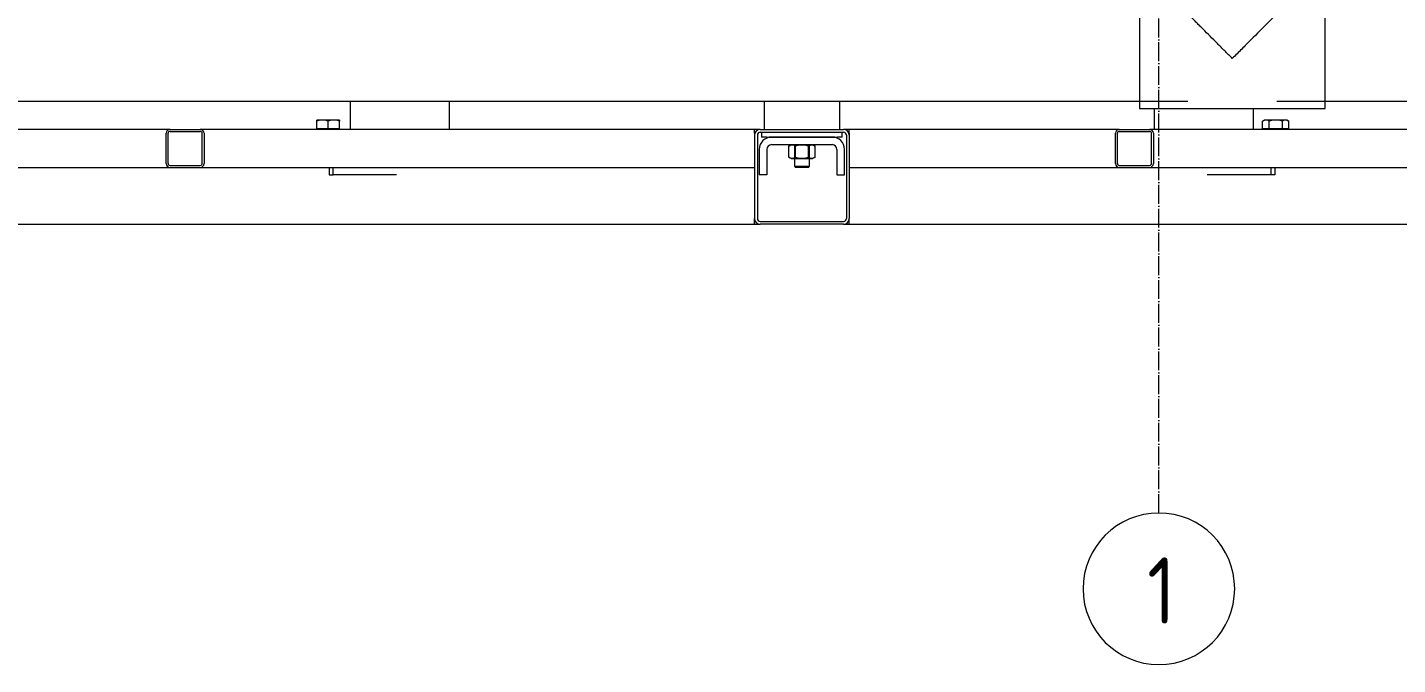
# Model space of a CAD drawing. Header units: millimetres. Extents: x -3824 to 3958, y -576 to 3647.
# Drawn here: x -534 to 912, y -465 to 208 of the extents above; entities that cross this region are included whole.
import ezdxf

# ---------------------------------------------------------------- set-up
doc = ezdxf.new("R2010")
doc.units = ezdxf.units.MM
doc.linetypes.add('ADSK_Линия сетки', pattern=[25, 20, -2.5, 0, -2.5])
for name, color, linetype, lineweight in [('A-_FLORLEVL_E', 7, 'Continuous', 9), ('A_--------_E-', 8, 'Continuous', 9), ('M-_EQPT----_E', 7, 'Continuous', 9), ('M-_WATR----_E', 5, 'Continuous', 9), ('S-_ANOTGRID_E', 7, 'Continuous', 9), ('S-_STRL----_A', 7, 'Continuous', 9)]:
    doc.layers.add(name, color=color, linetype=linetype, lineweight=lineweight)
doc.styles.add('GOST Common', font='GOST_Common.ttf', dxfattribs={"width": 0.9, "height": 70})

# ---------------------------------------------------------------- blocks, each defined once
blk = doc.blocks.new('PNS-0100 MAIN FRAME - ASY PNS-0100 MAIN FRAME_iam-651195-Разрез 2')
at = {"layer": 'A_--------_E-'}
for p, q in [((-383.8, 100), (-1166.8, 100)), ((233.2, 100), (-351.8, 100)), ((239.2, 100), (233.2, 100)), ((233.2, 96), (233.2, 100)), ((233.2, 96), (233.2, 94)), ((333.2, 100), (327.2, 100)), ((618.2, 100), (333.2, 100)), ((333.2, 96), (333.2, 100)), ((333.2, 96), (333.2, 94)), ((1733.2, 100), (650.2, 100)), ((-1166.8, 60), (-383.8, 60)), ((-351.8, 60), (233.2, 60)), ((333.2, 60), (618.2, 60)), ((650.2, 60), (1733.2, 60)), ((233.2, 0), (233.2, 6)), ((333.2, 0), (333.2, 6)), ((333.2, 0), (1733.2, 0)), ((-1166.8, 0), (233.2, 0)), ((233.2, 0), (239.2, 0)), ((327.2, 0), (333.2, 0))]:
    blk.add_line(p, q, dxfattribs=at)
at = {"layer": 'S-_STRL----_A'}
for p, q in [((-387.8, 64), (-387.8, 96)), ((-385.8, 64), (-385.8, 96)), ((-383.8, 100), (-351.8, 100)), ((-383.8, 98), (-351.8, 98)), ((-349.8, 64), (-349.8, 96)), ((-347.8, 96), (-347.8, 64)), ((233.2, 94), (233.2, 6)), ((236.2, 94), (236.2, 6)), ((239.2, 100), (327.2, 100)), ((239.2, 97), (327.2, 97)), ((330.2, 94), (330.2, 6)), ((333.2, 94), (333.2, 6)), ((614.2, 64), (614.2, 96)), ((616.2, 64), (616.2, 96)), ((618.2, 100), (650.2, 100)), ((618.2, 98), (650.2, 98)), ((652.2, 64), (652.2, 96)), ((654.2, 96), (654.2, 64)), ((-383.8, 62), (-351.8, 62)), ((-383.8, 60), (-351.8, 60)), ((618.2, 62), (650.2, 62)), ((618.2, 60), (650.2, 60)), ((239.2, 3), (327.2, 3)), ((327.2, 0), (239.2, 0))]:
    blk.add_line(p, q, dxfattribs=at)
for centre, radius, start, end in [((-383.8, 96), 4, 90, 180), ((-383.8, 96), 2, 90, 180), ((-351.8, 96), 4, 0, 90), ((-351.8, 96), 2, 0, 90), ((239.2, 94), 6, 90, 180), ((239.2, 94), 3, 90, 180), ((327.2, 94), 6, 0, 90), ((327.2, 94), 3, 0, 90), ((618.2, 96), 4, 90, 180), ((618.2, 96), 2, 90, 180), ((650.2, 96), 4, 0, 90), ((650.2, 96), 2, 0, 90), ((-383.8, 64), 4, 180, 270), ((-383.8, 64), 2, 180, 270), ((-351.8, 64), 2, 270, 360), ((-351.8, 64), 4, 270, 360), ((618.2, 64), 4, 180, 270), ((618.2, 64), 2, 180, 270), ((650.2, 64), 2, 270, 360), ((650.2, 64), 4, 270, 360), ((239.2, 6), 6, 180, 270), ((239.2, 6), 3, 180, 270), ((327.2, 6), 3, 270, 360), ((327.2, 6), 6, 270, 0)]:
    blk.add_arc(centre, radius, start, end, dxfattribs=at)
blk = doc.blocks.new('PNS-0100 MAIN FRAME - Standard-550811-Разрез 2')
blk.add_blockref('PNS-0100 MAIN FRAME - ASY PNS-0100 MAIN FRAME_iam-651195-Разрез 2', (0, 0))
blk = doc.blocks.new('PNS-Filter column D1200 _180 Left feed 90-50_ - ASY PNS-Filter column D1200_iam-905011-Разрез 2')
at = {"layer": 'A_--------_E-'}
for p, q in [((-193.6, 130), (-193.6, 100)), ((-88.7, 100), (-88.7, 130)), ((243.2, 130), (243.2, 100)), ((323.2, 100), (323.2, 130)), ((655.1, 122), (655.1, 100)), ((760, 100), (760, 122)), ((-228.4, 110), (-228.9, 110)), ((-222.9, 110), (-228.9, 110)), ((-228.9, 100.8), (-228.9, 108.9)), ((-222.9, 110), (-225.8, 110)), ((-220.4, 110), (-222.9, 110)), ((-210.9, 110), (-222.9, 110)), ((-216.9, 100.8), (-216.9, 108.9)), ((-210.9, 110), (-213.4, 110)), ((-208.1, 110), (-210.9, 110)), ((-204.9, 110), (-210.9, 110)), ((-204.9, 110), (-205.5, 110)), ((-204.9, 100.8), (-204.9, 108.9)), ((769.5, 108.9), (771.3, 110)), ((769.5, 100.8), (769.5, 108.9)), ((772.9, 110), (771.3, 110)), ((772.9, 110), (771.6, 110)), ((783.3, 110), (772.9, 110)), ((775.2, 110), (772.9, 110)), ((776.4, 100.8), (776.4, 108.9)), ((783.3, 110), (780.6, 110)), ((793.7, 110), (783.3, 110)), ((786, 110), (783.3, 110)), ((790.3, 100.8), (790.3, 108.9)), ((793.7, 110), (791.5, 110)), ((795.3, 110), (793.7, 110)), ((795.1, 110), (793.7, 110)), ((795.3, 110), (797.2, 108.9)), ((797.2, 100.8), (797.2, 108.9)), ((-216.9, 100.8), (-228.9, 100.8)), ((-228.2, 100.8), (-228.2, 100)), ((-204.9, 100.8), (-216.9, 100.8)), ((-205.7, 100), (-205.7, 100.8)), ((240.7, 97), (240.7, 92)), ((245.7, 92), (240.7, 92)), ((245.7, 92), (320.7, 92)), ((315.2, 92), (251.2, 92)), ((325.7, 92), (320.7, 92)), ((325.7, 92), (325.7, 97)), ((776.4, 100.8), (769.5, 100.8)), ((772.1, 100.8), (772.1, 100)), ((790.3, 100.8), (776.4, 100.8)), ((797.2, 100.8), (790.3, 100.8)), ((794.6, 100), (794.6, 100.8)), ((238.2, 79), (238.2, 52)), ((246.2, 79), (246.2, 52)), ((251.2, 84), (315.2, 84)), ((269.4, 82.5), (272, 84)), ((269.4, 70.7), (269.4, 82.5)), ((275.2, 84), (275.2, 61.2)), ((276.3, 70.7), (276.3, 82.5)), ((290.1, 70.7), (290.1, 82.5)), ((291.2, 61.2), (291.2, 84)), ((294.5, 84), (297.1, 82.5)), ((297.1, 70.7), (297.1, 82.5)), ((320.2, 79), (320.2, 52)), ((328.2, 52), (328.2, 79)), ((-215.7, 60), (-215.7, 52)), ((-211.7, 52), (-211.7, 60)), ((272, 69.2), (269.4, 70.7)), ((272, 69.2), (294.5, 69.2)), ((275.2, 61.2), (276.4, 60)), ((275.2, 61.2), (279.2, 61.2)), ((279.8, 60), (276.4, 60)), ((279.2, 61.2), (291.2, 61.2)), ((290, 60), (279.8, 60)), ((290, 60), (291.2, 61.2)), ((297.1, 70.7), (294.5, 69.2)), ((778.2, 60), (778.2, 52)), ((782.2, 60), (782.2, 52)), ((-215.7, 52), (-211.7, 52)), ((-144.6, 52), (-211.7, 52)), ((246.2, 52), (238.2, 52)), ((320.2, 52), (328.2, 52)), ((778.2, 52), (711, 52)), ((782.2, 52), (778.2, 52))]:
    blk.add_line(p, q, dxfattribs=at)
for centre, radius, start, end in [((251.2, 79), 13, 90, 180), ((315.2, 79), 13, 360, 90), ((251.2, 79), 5, 90, 180), ((315.2, 79), 5, 360, 90)]:
    blk.add_arc(centre, radius, start, end, dxfattribs=at)
for points in [[(-228.9, 110), (-228.9, 110), (-228.9, 109.9), (-228.9, 109.7), (-228.9, 109.5)], [(-222.9, 110), (-223.6, 110), (-224.8, 109.9), (-226.8, 109.6), (-228.2, 109.2), (-228.9, 108.9)], [(-228.9, 108.9), (-228.9, 109.2), (-228.9, 109.6), (-228.9, 109.9), (-228.9, 110), (-228.9, 110)], [(-216.9, 108.9), (-217.6, 109.2), (-219.1, 109.6), (-221, 109.9), (-222.3, 110), (-222.9, 110)], [(-210.9, 110), (-211.6, 110), (-212.8, 109.9), (-214.8, 109.6), (-216.2, 109.2), (-216.9, 108.9)], [(-204.9, 108.9), (-205.6, 109.2), (-207.1, 109.6), (-209, 109.9), (-210.3, 110), (-210.9, 110)], [(-204.9, 109.5), (-204.9, 109.7), (-204.9, 109.9), (-204.9, 110), (-204.9, 110)], [(-204.9, 110), (-204.9, 110), (-204.9, 109.9), (-204.9, 109.6), (-204.9, 109.2), (-204.9, 108.9)], [(772.9, 110), (772.6, 110), (771.8, 109.9), (770.7, 109.6), (769.9, 109.2), (769.5, 108.9)], [(776.4, 108.9), (776, 109.2), (775.2, 109.6), (774.1, 109.9), (773.3, 110), (772.9, 110)], [(783.3, 110), (782.6, 110), (781.1, 109.9), (778.9, 109.6), (777.3, 109.2), (776.4, 108.9)], [(790.3, 108.9), (789.4, 109.2), (787.8, 109.6), (785.6, 109.9), (784.1, 110), (783.3, 110)], [(793.7, 110), (793.4, 110), (792.6, 109.9), (791.5, 109.6), (790.7, 109.2), (790.3, 108.9)], [(797.2, 108.9), (796.8, 109.2), (796, 109.6), (794.8, 109.9), (794.1, 110), (793.7, 110)]]:
    blk.add_open_spline(points, degree=3, dxfattribs=at)
for points, knots in [([(276.3, 82.5), (275.8, 82.7), (275, 83.2), (273.5, 83.6), (271.8, 83.6), (270.2, 83), (269.4, 82.5)], [0, 0, 0, 0, 0.166667, 0.333333, 0.666667, 1, 1, 1, 1]), ([(290.1, 82.5), (289.3, 82.7), (287.6, 83.2), (284.6, 83.6), (281.1, 83.6), (278, 83), (276.3, 82.5)], [0, 0, 0, 0, 0.166667, 0.333333, 0.666667, 1, 1, 1, 1]), ([(297.1, 82.5), (296.7, 82.7), (296, 83.1), (294.7, 83.5), (292.9, 83.7), (291.3, 83.1), (290.1, 82.5)], [0, 0, 0, 0, 0.142857, 0.285714, 0.571429, 1, 1, 1, 1]), ([(269.4, 70.7), (269.7, 70.5), (270.5, 70.1), (271.8, 69.7), (273.6, 69.5), (275.2, 70.1), (276.3, 70.7)], [0, 0, 0, 0, 0.142857, 0.285714, 0.571429, 1, 1, 1, 1]), ([(276.3, 70.7), (277.2, 70.5), (278.8, 70), (281.8, 69.6), (285.3, 69.6), (288.4, 70.2), (290.1, 70.7)], [0, 0, 0, 0, 0.166667, 0.333333, 0.666667, 1, 1, 1, 1]), ([(290.1, 70.7), (290.6, 70.5), (291.4, 70), (292.9, 69.6), (294.6, 69.6), (296.2, 70.2), (297.1, 70.7)], [0, 0, 0, 0, 0.166667, 0.333333, 0.666667, 1, 1, 1, 1])]:
    blk.add_open_spline(points, degree=3, knots=knots, dxfattribs=at)
blk = doc.blocks.new('PNS-Filter column D1200 _180 Left feed 90-50_ - Standard-894632-Разрез 2')
blk.add_blockref('PNS-Filter column D1200 _180 Left feed 90-50_ - ASY PNS-Filter column D1200_iam-905011-Разрез 2', (0, 0))
blk = doc.blocks.new('COMER_TE40_U-PVC тройник равнопроходный - DN16 - DN315 _Grey_-566867-Разрез 2')
at = {"layer": 'M-_WATR----_E', "color": 33, "lineweight": 20}
for p, q in [((684.5, 273), (684.5, 228)), ((790.5, 273), (684.5, 273)), ((790.5, 228), (790.5, 273)), ((684.5, 228), (639.5, 228)), ((639.5, 228), (639.5, 122)), ((835.5, 228), (790.5, 228)), ((835.5, 122), (835.5, 228)), ((639.5, 122), (835.5, 122))]:
    blk.add_line(p, q, dxfattribs=at)
for points, knots in [([(737.5, 175), (734.8, 177.6), (729.5, 182.9), (721.7, 190.8), (714, 198.5), (707.9, 204.6), (703.2, 209.2), (699.9, 212.6), (697.3, 215.2), (695.3, 217.2), (693.9, 218.6), (692.5, 220), (691.2, 221.2), (690, 222.4), (688.9, 223.5), (688, 224.5), (686.8, 225.7), (685.1, 227.4), (684.5, 228), (684.5, 228)], [0, 0, 0, 0, 0.111111, 0.222222, 0.333333, 0.444444, 0.5, 0.555556, 0.611111, 0.638889, 0.666667, 0.694444, 0.722222, 0.75, 0.777778, 0.805556, 0.833333, 0.888889, 1, 1, 1, 1]), ([(790.5, 228), (790.4, 228), (789.9, 227.4), (788.2, 225.7), (787, 224.5), (786, 223.5), (784.9, 222.4), (783.7, 221.2), (782.4, 220), (781.1, 218.6), (779.7, 217.2), (777.7, 215.2), (770.9, 208.4), (760.4, 197.9), (747.4, 184.9), (740.8, 178.3), (737.5, 175)], [0, 0, 0, 0, 0.111111, 0.166667, 0.194444, 0.222222, 0.25, 0.277778, 0.305556, 0.333333, 0.361111, 0.388889, 0.444444, 0.722222, 0.861111, 1, 1, 1, 1])]:
    blk.add_open_spline(points, degree=3, knots=knots, dxfattribs=at)
blk = doc.blocks.new('Ось сетки - D8-170750-Разрез 2')
at = {"layer": 'S-_ANOTGRID_E'}
for start, end in [(360, 180), (180, 360)]:
    blk.add_arc((660, -384.8), 80, start, end, dxfattribs=at)

msp = doc.modelspace()

# ---------------------------------------------------------------- linework, layer by layer
at = {"layer": 'A-_FLORLEVL_E'}
msp.add_line((-3359.5, 0), (0, 0), dxfattribs=at)
at = {"layer": 'M-_WATR----_E', "color": 33, "lineweight": 20}
for p, q in [((-715.5, 130), (690.5, 130)), ((784.5, 130), (2190.5, 130))]:
    msp.add_line(p, q, dxfattribs=at)
at = {"layer": 'S-_ANOTGRID_E', "linetype": 'ADSK_Линия сетки'}
msp.add_line((660, -304.8), (660, 3646.5), dxfattribs=at)

# ---------------------------------------------------------------- block references
at = {"layer": 'A_--------_E-'}
msp.add_blockref('PNS-0100 MAIN FRAME - Standard-550811-Разрез 2', (0, 0), dxfattribs=at)
at = {"layer": 'M-_EQPT----_E'}
msp.add_blockref('PNS-Filter column D1200 _180 Left feed 90-50_ - Standard-894632-Разрез 2', (0, 0), dxfattribs=at)
at = {"layer": 'M-_WATR----_E', "color": 33, "lineweight": 20}
msp.add_blockref('COMER_TE40_U-PVC тройник равнопроходный - DN16 - DN315 _Grey_-566867-Разрез 2', (0, 0), dxfattribs=at)
at = {"layer": 'S-_ANOTGRID_E'}
msp.add_blockref('Ось сетки - D8-170750-Разрез 2', (0, 0), dxfattribs=at)

# ---------------------------------------------------------------- texts
at = {"layer": 'S-_ANOTGRID_E', "insert": (647.6, -351.6), "char_height": 70, "width": 37.519, "attachment_point": 1, "style": 'GOST Common'}
msp.add_mtext('\\fGOST Common|b0|i0|c204|p34|;\\W.9;1', dxfattribs=at)

doc.saveas('drawing.dxf')
